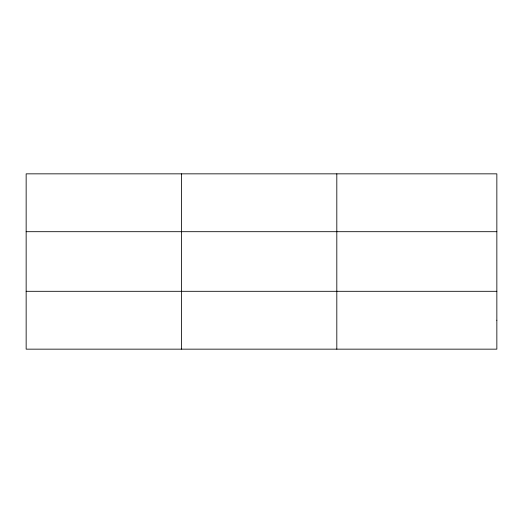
<?xml version="1.0" encoding="UTF-8"?>
<svg xmlns="http://www.w3.org/2000/svg" width="523" height="523" viewBox="0 0 523 523"><rect width="100%" height="100%" fill="white"/><g stroke="black" fill="none" stroke-linecap="round" stroke-linejoin="round"><path stroke-width="0.78" d="M181.481 173.845L181.481 349.155M336.812 173.845L336.812 349.155M26.15 231.696L496.85 231.696M26.15 291.304L496.85 291.304M496.85 320.226L496.85 349.155L26.15 349.155L26.15 173.845L496.85 173.845L496.85 320.226"/></g></svg>
